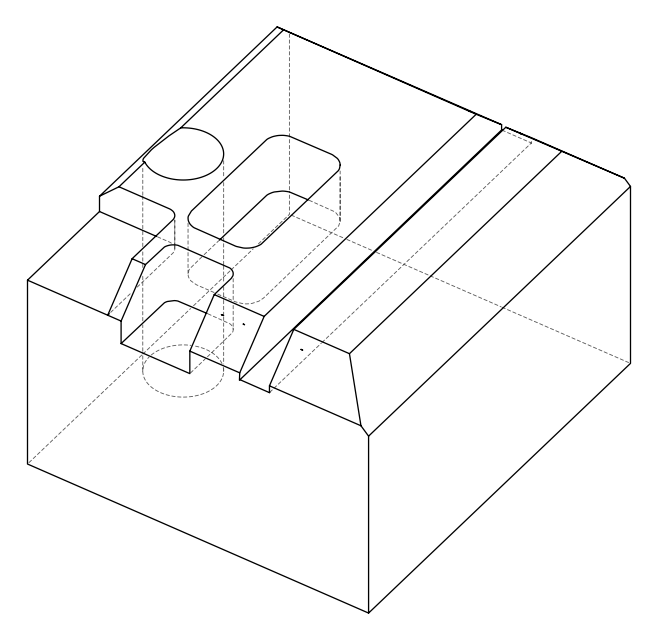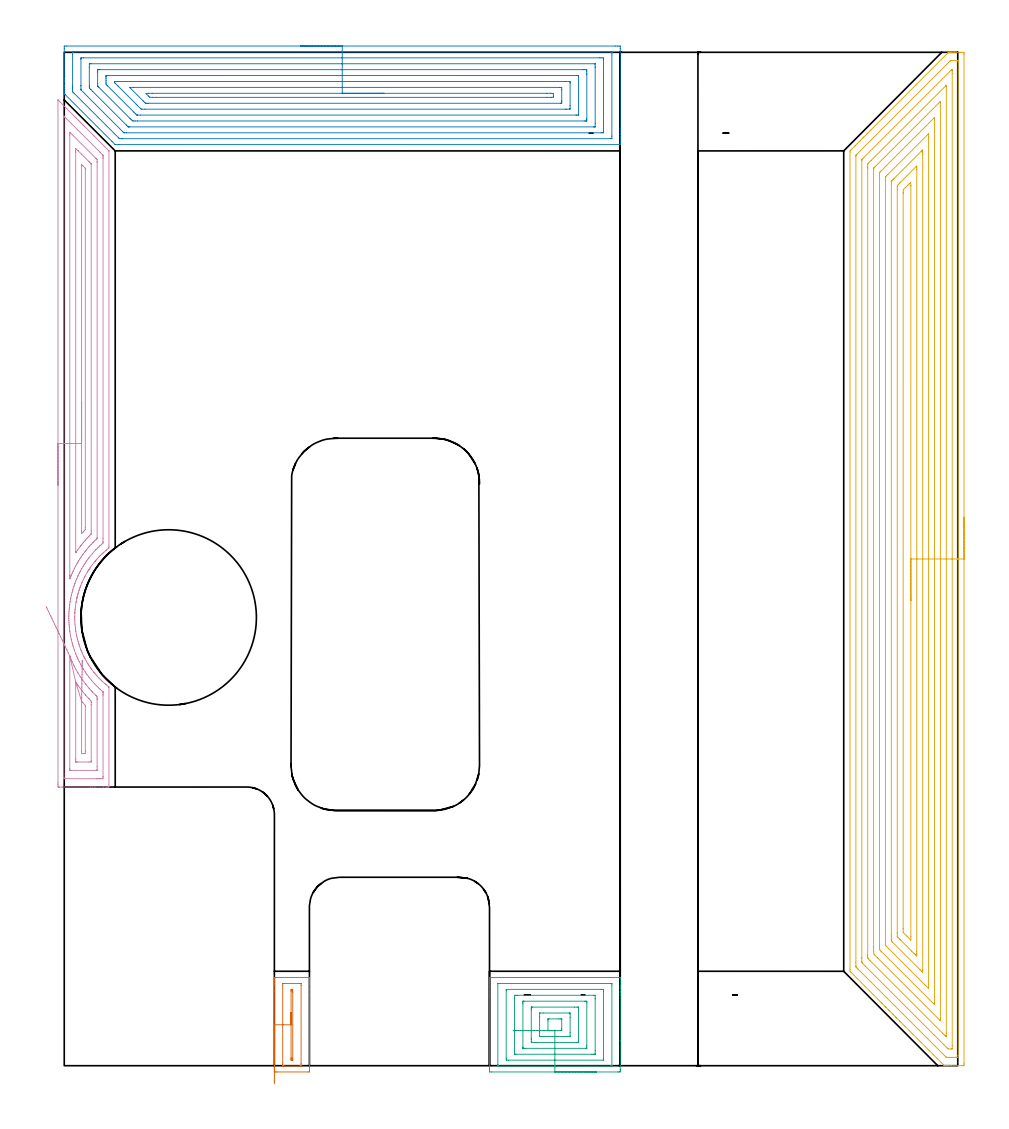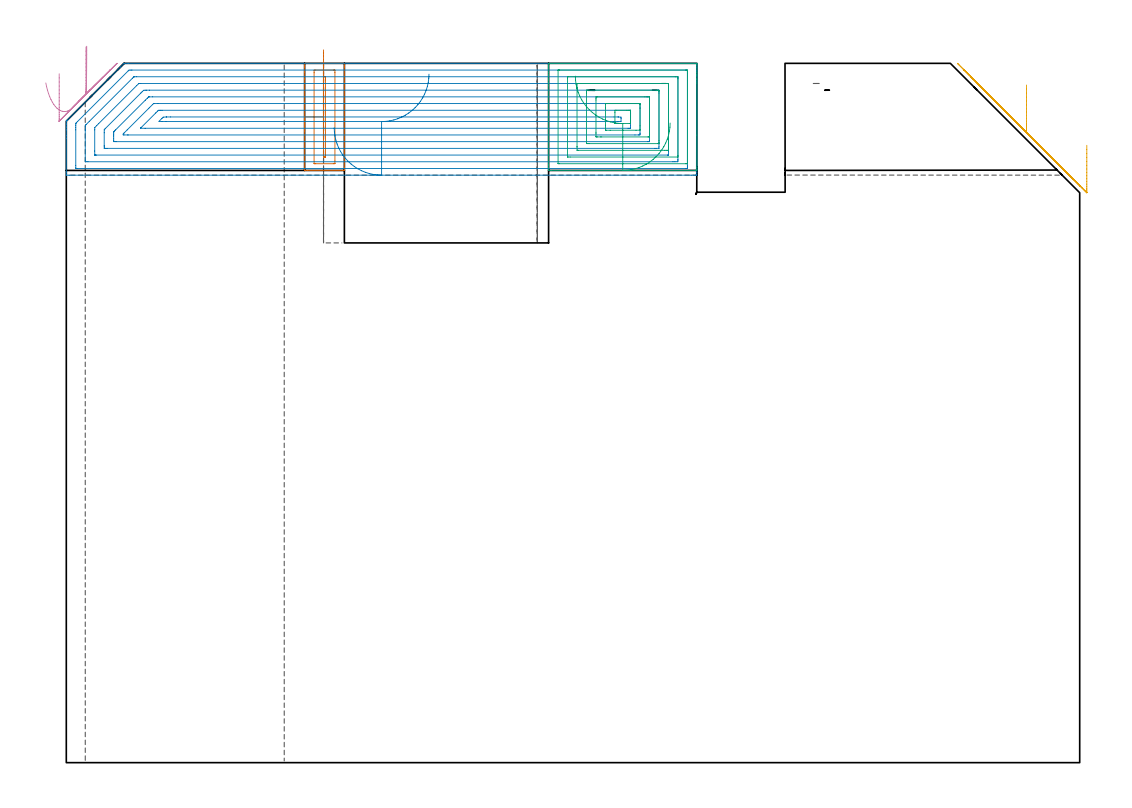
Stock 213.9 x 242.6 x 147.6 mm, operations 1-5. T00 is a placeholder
(PLAN: 12 operations, 5 tool changes, 77.5 min)
(1 AREA_MILL | FG_CHAMFER_SURFACE | UGT0205_001 | 0.92 min | 6298 mm3)
(2 AREA_MILL_1 | FG_CHAMFER_SURFACE_1 | UGT0205_001 | 9.64 min | 39352 mm3)
(3 AREA_MILL_2 | FG_CHAMFER_SURFACE_2 | UGT0205_001 | 2.44 min | 12144 mm3)
(4 AREA_MILL_3 | FG_CHAMFER_SURFACE_3 | UGT0205_001 | 6.14 min | 12131 mm3)
(5 AREA_MILL_4 | FG_CHAMFER_SURFACE_4 | UGT0205_001 | 18.27 min | 89980 mm3)
(6 AREA_MILL_5 | FG_CHAMFER_SURFACE_5 | UGT0205_001 | 3.66 min | 14258 mm3)
(7 AREA_MILL_6 | FG_CHAMFER_SURFACE_6 | UGT0205_001 | 3.42 min | 12943 mm3)
(8 MILL_CORNER_NOTCH_RECTANGULAR | CORNER_NOTCH_RECTANGULAR | NXT0201_011 | Follow Part, ap 3, ae 75% | 8.51 min | 73046 mm3)
(9 MILL_RECTANGULAR_POCKET | POCKET_RECTANGULAR_STRAIGHT | NXT0201_012 | Follow Part, ap 4, ae 75% | 7.51 min | 148583 mm3)
(10 MILL_SLOT | SLOT_PARTIAL_RECTANGULAR | NXT0201_011 | Follow Part, ap 3, ae 75% | 8.88 min | 68716 mm3)
(11 MILL_RECTANGULAR_SLOT | SLOT_RECTANGULAR | NXT0201_012 | Follow Part, ap 4, ae 75% | 7.45 min | 114361 mm3)
(12 INDEXABLE_INSERT_DRILL_THROUGH_HOLE_FROM_SOLID | STEP1HOLE | NXT0302_036 | 0.61 min | 203803 mm3)
(TOOL UGT0205_001 | Chamfer Mill 20 x 3 x 45 deg. | D20 FL50 Z2)
(TOOL NXT0201_011 | ENDMILL 12mm [2P460-1200-NA 1630] | D12 FL38 Z6)
(TOOL NXT0201_012 | ENDMILL 16mm [2P460-1600-NA 1630] | D16 FL38 Z6)
(TOOL NXT0302_036 | Index. Insert Drill 42mm [880-D4200L50-05] | D42 PA176 FL210 Z2)
(OP 1 AREA_MILL)
G17 G21 G94 G90
T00 M6
G54
G17 G0 G90 X50.3 Y-4.342 S1061 M3
G43 Z157.6 H0
Z136.297
G94 G1 Y-3.699 Z135.708 F250.
Y-3.007 Z135.177
Y-2.271 Z134.708
Y-1.497 Z134.305
Y-0.691 Z133.972
Y0.141 Z133.709
Y0.992 Z133.52
Y1.857 Z133.407
Y2.729 Z133.369
Y3.601 Z133.407
Y4.465 Z133.52
Y5.317 Z133.709
Y6.149 Z133.972
Y6.955 Z134.305
Y7.729 Z134.708
Y8.465 Z135.177
Y9.157 Z135.708
Y9.8 Z136.297
Y17.827 Z144.322
Y19.256 Z145.752
Y19.611 Z146.106
Y20.32 Z146.82
Y20.625 Z147.124
X50.307 Y21.042 Z147.534
X50.31 Y21.097 Z147.588
X50.478 Y21.1 Z147.6
X58.522
X58.69 Y21.097 Z147.588
X58.693 Y21.042 Z147.534
X58.7 Y20.625 Z147.124
Y20.32 Z146.82
Y19.611 Z146.106
Y18.364 Z144.861
Y16.935 Z143.431
Y-0.903 Z125.595
X58.698 Y-1.173 Z125.324
X58.69 Y-1.492 Z125.006
X58.371 Y-1.499 Z124.999
X50.925 Y-1.5 Z125.
X50.51 Y-1.496 Z125.004
X50.307 Y-1.493 Z125.007
X50.3 Y-1.32 Z125.18
X50.301 Y-1.317
X50.3 Y9.8 Z136.297
X52.3 Z136.3
X52.301 Y19.129 Z145.629
X52.308 Y19.611 Z146.111
X52.31 Y19.661 Z146.161
X52.319 Y19.679 Z146.179
X52.637 Y19.686 Z146.186
X56.363 Y19.685 Z146.185
X56.513 Y19.684 Z146.184
X56.613 Y19.682 Z146.182
X56.686 Y19.679 Z146.179
X56.69 Y19.668 Z146.168
X56.693 Y19.611 Z146.111
X56.699 Y19.2 Z145.7
Y0.471 Z126.971
X56.692 Y-0.011 Z126.489
X56.69 Y-0.061 Z126.439
X56.682 Y-0.079 Z126.421
X56.363 Y-0.086 Z126.414
X52.637
X52.487 Y-0.084 Z126.416
X52.387 Y-0.082 Z126.418
X52.314 Y-0.079 Z126.421
X52.31 Y-0.068 Z126.432
X52.307 Y-0.011 Z126.489
X52.301 Y0.4 Z126.9
X52.3 Y9.8 Z136.3
X54.3
Y17.827 Z144.327
X54.301 Y18.025 Z144.525
X54.31 Y18.225 Z144.725
X54.314 Y18.265 Z144.765
X54.334 Y18.267 Z144.767
X54.389 Y18.27 Z144.77
X54.5 Y18.269 Z144.769
X54.647 Y18.264 Z144.764
X54.69 Y18.26 Z144.76
X54.695 Y18.159 Z144.659
X54.698 Y18.026 Z144.526
X54.7 Y17.827 Z144.327
Y17.627 Z144.127
Y1.773 Z128.273
X54.698 Y1.575 Z128.075
X54.69 Y1.375 Z127.875
X54.686 Y1.334 Z127.834
X54.666 Y1.332 Z127.832
X54.611 Y1.33 Z127.83
X54.5 Y1.331 Z127.831
X54.353 Y1.335 Z127.835
X54.31 Y1.34 Z127.84
X54.305 Y1.441 Z127.941
X54.302 Y1.574 Z128.074
X54.3 Y1.773 Z128.273
Y1.973 Z128.473
Y9.8 Z136.3
Y10.389 Z136.943
Y10.92 Z137.635
Y11.389 Z138.371
Y11.792 Z139.145
Y12.126 Z139.951
Y12.388 Z140.783
Y12.577 Z141.635
Y12.691 Z142.5
Y12.729 Z143.371
Y12.691 Z144.243
Y12.577 Z145.108
Y12.388 Z145.959
Y12.126 Z146.791
Y11.792 Z147.597
Y11.389 Z148.371
Y10.92 Z149.107
Y10.389 Z149.799
Y9.8 Z150.442
G0 Z157.6
M5
M2
(OP 2 AREA_MILL_1)
G17 G21 G94 G90
T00 M6
G54
G17 G0 G90 X56.55 Y244.1 S1061 M3
G43 Z157.6 H0
Z134.
G94 G1 X56.588 Z133.128 F250.
X56.702 Z132.264
X56.891 Z131.412
X57.153 Z130.58
X57.487 Z129.774
X57.89 Z129.
X58.358 Z128.264
X58.89 Z127.572
X59.479 Z126.929
X60.122 Z126.34
X60.814 Z125.808
X61.55 Z125.34
X62.324 Z124.937
X63.13 Z124.603
X63.962 Z124.341
X64.814 Z124.152
X65.678 Z124.038
X66.55 Z124.
X131.886
X132.51 Y244.097 Z124.003
X133.093 Y244.091 Z124.006
X133.097 Y244.063 Z124.034
X133.099 Y243.474 Z124.623
X133.1 Y242.882 Z125.215
Y224.399 Z143.695
Y223.808 Z144.286
Y223.203 Z144.894
Y222.914 Z145.182
Y222.309 Z145.787
Y222.02 Z146.075
Y221.441 Z146.658
Y220.905 Z147.194
X133.093 Y220.555 Z147.536
X133.09 Y220.502 Z147.588
X132.956 Y220.5 Z147.6
X13.069
X12.245 Y220.505 Z147.594
X12.199 Y220.507 Z147.593
X12.178 Y220.525 Z147.575
X11.414 Y221.285 Z146.814
X0.208 Y232.491 Z135.608
X0.144 Y232.557 Z135.543
X0.009 Y232.702 Z135.396
X0.007 Y232.747 Z135.352
X0. Y233.326 Z134.773
Y233.956 Z134.144
Y234.535 Z133.561
Y235.718 Z132.379
Y236.323 Z131.772
X0.001 Y243.474 Z124.623
X0.003 Y244.063 Z124.034
X0.007 Y244.091 Z124.006
X0.59 Y244.1 Z124.
X66.55
Y242.686 Z125.414
X130.727
X130.833 Y242.685 Z125.415
X131.043 Y242.68 Z125.42
X131.091 Y242.678 Z125.422
X131.094 Y242.666 Z125.434
X131.098 Y242.633 Z125.467
X131.099 Y242.58 Z125.52
X131.1 Y242.206 Z125.894
X131.099 Y222.541 Z145.559
X131.093 Y222.02 Z146.08
X131.09 Y221.933 Z146.167
X130.937 Y221.921 Z146.179
X130.831 Y221.916 Z146.184
X130.727 Y221.915 Z146.185
X13.855
X13.644 Y221.917 Z146.183
X13.239 Y221.923 Z146.177
X13.133 Y222.02 Z146.08
X13.069 Y222.081 Z146.019
X2.373 Y232.777 Z135.323
X2.161 Y232.994 Z135.106
X2.058 Y233.104 Z134.996
X2.01 Y233.162 Z134.938
X2.007 Y233.267 Z134.833
X2.002 Y233.641 Z134.459
X2. Y234.015 Z134.085
Y234.535 Z133.565
X2.001 Y242.059 Z126.041
X2.007 Y242.58 Z125.52
X2.01 Y242.667 Z125.433
X2.163 Y242.679 Z125.421
X2.269 Y242.684 Z125.416
X2.373 Y242.685 Z125.415
X66.55 Y242.686 Z125.414
Y241.272 Z126.828
X128.053 Y241.271 Z126.829
X128.469 Y241.269 Z126.831
X128.945 Y241.265 Z126.836
X129.09 Y241.253 Z126.847
X129.097 Y240.948 Z127.152
X129.099 Y240.792 Z127.308
Y223.652 Z144.448
X129.096 Y223.496 Z144.604
X129.09 Y223.393 Z144.707
X129.084 Y223.335 Z144.765
X129.063 Y223.333 Z144.767
X128.945 Y223.331 Z144.769
X128.531 Y223.329 Z144.771
X14.852
X14.436 Y223.33 Z144.77
X14.32 Y223.333 Z144.767
X14.293 Y223.335 Z144.765
X14.247 Y223.364 Z144.736
X14.133 Y223.473 Z144.627
X13.96 Y223.64 Z144.46
X4.852 Y232.747 Z135.353
X4.155 Y233.445 Z134.655
X4.062 Y233.544 Z134.556
X4.017 Y233.594 Z134.506
X4.01 Y233.641 Z134.459
X4.003 Y233.793 Z134.307
X4. Y234.535 Z133.565
Y234.691 Z133.409
Y240.948 Z127.152
X4.004 Y241.104 Z126.996
X4.01 Y241.207 Z126.893
X4.015 Y241.265 Z126.835
X4.037 Y241.267 Z126.833
X4.155 Y241.269 Z126.831
X4.569 Y241.271 Z126.829
X66.55 Y241.272 Z126.828
Y239.857 Z128.243
X126.917
X127.018 Y239.855 Z128.245
X127.068 Y239.853 Z128.247
X127.086 Y239.851 Z128.249
X127.09 Y239.838 Z128.262
X127.1 Y239.067 Z129.033
Y239.004 Z129.096
Y225.596 Z142.504
X127.092 Y224.772 Z143.328
X127.086 Y224.749 Z143.351
X127.067 Y224.747 Z143.353
X127.015 Y224.745 Z143.355
X126.908 Y224.743 Z143.357
X126.696
X15.702
X15.49 Y224.744 Z143.356
X15.384 Y224.746 Z143.354
X15.332 Y224.75 Z143.35
X15.307 Y224.754 Z143.346
X15.254 Y224.804 Z143.296
X14.852 Y225.198 Z142.902
X6.829 Y233.22 Z134.88
X6.416 Y233.641 Z134.459
X6.01 Y234.059 Z134.041
X6.001 Y234.472 Z133.628
X6. Y234.535 Z133.565
Y239.004 Z129.096
X6.008 Y239.828 Z128.272
X6.014 Y239.851 Z128.249
X6.033 Y239.853 Z128.247
X6.085 Y239.855 Z128.245
X6.192 Y239.857 Z128.243
X6.404
X66.55
Y238.443 Z129.657
X124.156
X124.488 Y238.442 Z129.658
X125.052 Y238.438 Z129.662
X125.079 Y238.436 Z129.664
X125.091 Y238.399 Z129.701
X125.096 Y238.11 Z129.99
X125.1 Y237.497 Z130.603
Y237.217 Z130.883
Y226.77 Z141.33
X125.097 Y226.489 Z141.611
X125.092 Y226.183 Z141.917
X125.091 Y226.168 Z141.932
X125.075 Y226.164 Z141.936
X125.018 Y226.16 Z141.94
X124.93 Y226.158 Z141.942
X124.819 Y226.157 Z141.943
X124.488
X17.526 Y226.158 Z141.942
X16.963 Y226.16 Z141.94
X16.634 Y226.164 Z141.936
X16.327 Y226.183 Z141.917
X16.013 Y226.489 Z141.611
X15.743 Y226.756 Z141.344
X8.289 Y234.21 Z133.89
X8.128 Y234.373 Z133.727
X8.05 Y234.456 Z133.644
X8.014 Y234.496 Z133.604
X8.01 Y234.535 Z133.565
X8.001 Y235.147 Z132.953
X8. Y237.83 Z130.27
X8.002 Y238.11 Z129.99
X8.008 Y238.417 Z129.683
X8.009 Y238.432 Z129.668
X8.025 Y238.436 Z129.664
X8.082 Y238.44 Z129.66
X8.17 Y238.442 Z129.658
X8.281 Y238.443 Z129.657
X8.612
X66.55
Y237.029 Z131.071
X122.705 Y237.028 Z131.072
X122.894 Y237.027 Z131.073
X123.051 Y237.024 Z131.076
X123.083 Y237.022 Z131.078
X123.09 Y237.003 Z131.097
X123.094 Y236.975 Z131.125
X123.099 Y236.822 Z131.278
X123.1 Y227.882 Z140.218
X123.098 Y227.749 Z140.351
X123.094 Y227.644 Z140.456
X123.09 Y227.58 Z140.52
X123.056 Y227.578 Z140.522
X122.705 Y227.573 Z140.527
X122.517 Y227.572 Z140.528
X18.229
X17.526 Y227.576 Z140.524
X17.427 Y227.578 Z140.522
X17.372 Y227.588 Z140.512
X17.318 Y227.639 Z140.461
X17.101 Y227.85 Z140.25
X16.67 Y228.277 Z139.823
X10.395 Y234.553 Z133.547
X10.179 Y234.772 Z133.328
X10.072 Y234.883 Z133.217
X10.022 Y234.938 Z133.162
X10.01 Y235.033 Z133.067
X10.005 Y235.429 Z132.671
X10.001 Y235.824 Z132.276
X10. Y236.323 Z131.777
Y236.718 Z131.382
X10.002 Y236.851 Z131.249
X10.006 Y236.956 Z131.144
X10.01 Y237.02 Z131.08
X10.044 Y237.022 Z131.078
X10.395 Y237.027 Z131.073
X10.583 Y237.028 Z131.072
X66.55 Y237.029 Z131.071
Y235.615 Z132.485
X120.031 Y235.614 Z132.486
X120.74 Y235.611 Z132.489
X120.922 Y235.608 Z132.492
X121.09 Y235.6 Z132.5
X121.095 Y235.429 Z132.671
X121.099 Y235.252 Z132.848
X121.1 Y229.887 Z138.213
X121.095 Y229.171 Z138.929
X121.093 Y229. Z139.1
X120.922 Y228.992 Z139.108
X120.215 Y228.986 Z139.114
X120.031
X19.308
X18.598 Y228.99 Z139.11
X18.417 Y228.992 Z139.108
X18.234 Y229.171 Z138.929
X17.526 Y229.872 Z138.228
X17.332 Y230.065 Z138.035
X12.862 Y234.535 Z133.565
X12.178 Y235.221 Z132.879
X12.078 Y235.326 Z132.774
X12.03 Y235.379 Z132.721
X12.01 Y235.429 Z132.671
X12.007 Y235.6 Z132.5
X12.178 Y235.608 Z132.492
X12.885 Y235.614 Z132.486
X13.069
X66.55 Y235.615 Z132.485
Y234.2 Z133.9
X118.582
X118.971 Y234.198 Z133.902
X119.05 Y234.196 Z133.904
X119.08 Y234.194 Z133.906
X119.09 Y234.164 Z133.936
X119.1 Y233.641 Z134.459
Y230.999 Z137.101
Y230.959 Z137.141
X119.095 Y230.532 Z137.568
X119.091 Y230.426 Z137.674
X119.089 Y230.406 Z137.694
X119.059 Y230.404 Z137.696
X118.992 Y230.402 Z137.698
X118.806 Y230.4 Z137.7
X20.2
X19.865 Y230.401 Z137.699
X19.588 Y230.404 Z137.696
X19.453 Y230.407 Z137.693
X19.308 Y230.543 Z137.557
X18.889 Y230.959 Z137.141
X15.743 Y234.105 Z133.995
X15.662 Y234.19 Z133.91
X15.659 Y234.196 Z133.904
X15.66 Y234.197 Z133.903
X15.687 Y234.199 Z133.901
X16.634 Y234.2 Z133.9
X66.55
Y232.786 Z135.314
X115.535
X116.428 Y232.785 Z135.315
X116.466 Y232.783 Z135.317
X117.09 Y232.747 Z135.353
X117.095 Y232.116 Z135.984
X117.09 Y231.853 Z136.247
X116.502 Y231.816 Z136.284
X116.466 Y231.815 Z136.285
X115.613 Y231.814 Z136.286
X22.022
X21.129 Y231.815 Z136.285
X21.091 Y231.817 Z136.283
X20.455 Y231.853 Z136.247
X20.2 Y232.102 Z135.998
X19.561 Y232.747 Z135.353
X20.163 Y232.784 Z135.316
X20.2 Y232.785 Z135.315
X21.052 Y232.786 Z135.314
X66.55
X67.422 Z135.352
X68.286 Z135.466
X69.138 Z135.654
X69.97 Z135.917
X70.776 Z136.251
X71.55 Z136.653
X72.286 Z137.122
X72.978 Z137.653
X73.621 Z138.243
X74.21 Z138.886
X74.742 Z139.578
X75.21 Z140.314
X75.613 Z141.088
X75.947 Z141.894
X76.209 Z142.726
X76.398 Z143.577
X76.512 Z144.442
X76.55 Z145.314
G0 Z157.6
M5
M2
(OP 3 AREA_MILL_2)
G17 G21 G94 G90
T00 M6
G54
G17 G0 G90 X127.45 Y-1.5 S1061 M3
G43 Z157.6 H0
Z135.
G94 G1 X127.412 Z134.128 F250.
X127.298 Z133.263
X127.109 Z132.412
X126.847 Z131.58
X126.513 Z130.774
X126.11 Z130.
X125.642 Z129.264
X125.11 Z128.572
X124.521 Z127.929
X123.878 Z127.339
X123.186 Z126.808
X122.45 Z126.34
X121.676 Z125.937
X120.87 Z125.603
X120.038 Z125.341
X119.186 Z125.152
X118.322 Z125.038
X117.45 Z125.
X102.348 Y-1.499 Z125.001
X101.806 Y-1.491 Z125.005
X101.803 Y-1.45 Z125.046
X101.801 Y-0.903 Z125.594
X101.8 Y-0.352 Z126.144
Y16.385 Z142.879
Y16.935 Z143.429
Y17.618 Z144.116
Y17.827 Z144.324
Y18.51 Z145.008
Y18.719 Z145.215
Y19.136 Z145.635
Y20.086 Z146.585
Y20.503 Z147.001
Y20.821 Z147.319
X101.801 Y21.065 Z147.557
X101.802 Y21.073 Z147.565
X101.809 Y21.097 Z147.589
X101.904 Y21.1 Z147.6
X132.996
X133.09 Y21.097 Z147.589
X133.093 Y21.067 Z147.559
X133.1 Y20.821 Z147.319
Y19.136 Z145.635
Y18.719 Z145.215
Y18.51 Z145.007
Y17.827 Z144.324
Y17.618 Z144.116
Y16.935 Z143.429
Y5.957 Z132.454
Y-0.903 Z125.594
X133.097 Y-1.247 Z125.25
X133.09 Y-1.491 Z125.005
X132.846 Y-1.499 Z124.999
X132.552 Y-1.5 Z125.
X117.45
Y-0.086 Z126.414
X104.05 Y-0.085 Z126.415
X103.901 Y-0.082 Z126.418
X103.81 Y-0.079 Z126.421
X103.806 Y-0.057 Z126.443
X103.803 Y-0.011 Z126.489
X103.8 Y0.315 Z126.815
Y19.611 Z146.111
X103.802 Y19.651 Z146.151
X103.805 Y19.671 Z146.171
X103.808 Y19.676 Z146.176
X103.827 Y19.679 Z146.179
X103.975 Y19.684 Z146.184
X104.05 Y19.686 Z146.186
X104.125
X130.85 Y19.685 Z146.185
X130.999 Y19.682 Z146.182
X131.09 Y19.679 Z146.179
X131.094 Y19.657 Z146.157
X131.097 Y19.611 Z146.111
X131.1 Y19.285 Z145.785
Y-0.011 Z126.489
X131.099 Y-0.051 Z126.449
X131.095 Y-0.071 Z126.429
X131.092 Y-0.076 Z126.424
X131.073 Y-0.079 Z126.421
X130.925 Y-0.085 Z126.415
X130.85 Y-0.086 Z126.414
X130.775
X117.45
Y1.328 Z127.828
X106.344 Y1.329 Z127.829
X105.901 Y1.332 Z127.832
X105.84 Y1.335 Z127.835
X105.81 Y1.338 Z127.838
X105.8 Y1.773 Z128.273
Y17.928 Z144.428
X105.803 Y18.03 Z144.53
X105.81 Y18.233 Z144.733
X105.814 Y18.266 Z144.766
X105.82 Y18.268 Z144.768
X105.846 Y18.27 Z144.77
X105.901 Y18.271 Z144.771
X128.556
X128.999 Y18.268 Z144.768
X129.06 Y18.265 Z144.765
X129.09 Y18.262 Z144.762
X129.1 Y17.827 Z144.327
Y1.671 Z128.171
X129.097 Y1.569 Z128.069
X129.09 Y1.366 Z127.866
X129.086 Y1.334 Z127.834
X129.08 Y1.332 Z127.832
X129.054 Y1.33 Z127.83
X128.999 Y1.329 Z127.829
X117.45 Y1.328 Z127.828
Y2.743 Z129.243
X108.126
X107.945 Y2.745 Z129.245
X107.855 Y2.747 Z129.247
X107.817 Y2.749 Z129.249
X107.81 Y2.776 Z129.276
X107.801 Y3.434 Z129.934
X107.8 Y3.557 Z130.057
X107.801 Y16.043 Z142.543
X107.809 Y16.804 Z143.304
X107.815 Y16.851 Z143.351
X107.858 Y16.853 Z143.353
X107.958 Y16.855 Z143.355
X108.161 Y16.857 Z143.357
X108.566
X126.774
X126.955 Y16.855 Z143.355
X127.045 Y16.853 Z143.353
X127.083 Y16.851 Z143.351
X127.09 Y16.823 Z143.323
X127.099 Y16.166 Z142.666
X127.1 Y16.043 Z142.543
X127.099 Y3.557 Z130.057
X127.092 Y2.796 Z129.296
X127.085 Y2.749 Z129.249
X127.042 Y2.747 Z129.247
X126.942 Y2.745 Z129.245
X126.739 Y2.743 Z129.243
X126.333
X117.45
Y4.157 Z130.657
X110.343 Y4.158 Z130.658
X110.053 Y4.16 Z130.66
X109.86 Y4.164 Z130.664
X109.809 Y4.169 Z130.669
X109.806 Y4.201 Z130.701
X109.803 Y4.267 Z130.767
X109.801 Y4.449 Z130.949
X109.8 Y14.805 Z141.305
X109.802 Y15.151 Z141.651
X109.808 Y15.423 Z141.923
X109.81 Y15.435 Z141.935
X109.828 Y15.438 Z141.938
X109.878 Y15.441 Z141.941
X109.956 Y15.443 Z141.943
X110.053
X124.557 Y15.442 Z141.942
X124.847 Y15.44 Z141.94
X125.04 Y15.436 Z141.936
X125.091 Y15.431 Z141.931
X125.094 Y15.399 Z141.899
X125.097 Y15.333 Z141.833
X125.099 Y15.151 Z141.651
X125.1 Y4.795 Z131.295
X125.098 Y4.449 Z130.949
X125.092 Y4.177 Z130.677
X125.09 Y4.165 Z130.665
X125.072 Y4.162 Z130.662
X125.022 Y4.159 Z130.659
X124.944 Y4.157 Z130.657
X124.848
X117.45
Y5.571 Z132.071
X113.008
X112.779
X112.12 Y5.573 Z132.073
X111.886 Y5.575 Z132.075
X111.824 Y5.578 Z132.078
X111.81 Y5.598 Z132.098
X111.804 Y5.658 Z132.158
X111.801 Y6.232 Z132.732
X111.8 Y6.553 Z133.053
X111.801 Y13.367 Z139.867
X111.802 Y13.686 Z140.186
X111.81 Y14.008 Z140.508
X111.818 Y14.023 Z140.523
X111.833 Y14.025 Z140.525
X111.873 Y14.027 Z140.527
X111.955 Y14.028 Z140.528
X112.12 Y14.029 Z140.529
X122.122
X122.78 Y14.027 Z140.527
X123.014 Y14.025 Z140.525
X123.076 Y14.022 Z140.522
X123.09 Y14.002 Z140.502
X123.096 Y13.942 Z140.442
X123.099 Y13.367 Z139.867
X123.1 Y13.046 Z139.546
X123.099 Y6.232 Z132.732
X123.098 Y5.914 Z132.414
X123.09 Y5.592 Z132.092
X123.082 Y5.577 Z132.077
X123.067 Y5.575 Z132.075
X123.027 Y5.573 Z132.073
X122.945 Y5.571 Z132.071
X122.78
X117.45
Y6.985 Z133.485
X114.785
X114.035 Y6.986 Z133.486
X113.897 Y6.987 Z133.487
X113.851 Y6.989 Z133.489
X113.822 Y6.992 Z133.492
X113.81 Y7.028 Z133.528
X113.805 Y7.124 Z133.624
X113.801 Y7.22 Z133.72
X113.8 Y8.016 Z134.516
Y11.681 Z138.181
X113.802 Y12.476 Z138.976
X113.804 Y12.569 Z139.069
X113.809 Y12.6 Z139.1
X113.83 Y12.608 Z139.108
X113.897 Y12.609 Z139.109
X114.647 Y12.614 Z139.114
X120.866
X121.003 Y12.613 Z139.113
X121.049 Y12.611 Z139.111
X121.078 Y12.608 Z139.108
X121.09 Y12.572 Z139.072
X121.095 Y12.476 Z138.976
X121.099 Y12.38 Z138.88
X121.1 Y11.584 Z138.084
Y7.919 Z134.419
X121.098 Y7.124 Z133.624
X121.096 Y7.031 Z133.531
X121.091 Y7. Z133.5
X121.07 Y6.992 Z133.492
X121.003 Y6.991 Z133.491
X120.253 Y6.986 Z133.486
X117.45 Y6.985 Z133.485
Y8.399 Z134.899
X116.562
X116.18 Y8.4 Z134.9
X115.885 Y8.401 Z134.901
X115.819 Y8.404 Z134.904
X115.812 Y8.406 Z134.906
X115.808 Y8.414 Z134.914
X115.803 Y8.447 Z134.947
X115.801 Y8.513 Z135.013
X115.8 Y10.692 Z137.192
X115.804 Y11.074 Z137.574
X115.807 Y11.169 Z137.669
X115.809 Y11.189 Z137.689
X115.827 Y11.194 Z137.694
X115.887 Y11.196 Z137.696
X116.056 Y11.199 Z137.699
X118.338 Y11.2 Z137.7
X118.72
X119.015 Y11.198 Z137.698
X119.081 Y11.196 Z137.696
X119.088 Y11.194 Z137.694
X119.092 Y11.186 Z137.686
X119.097 Y11.153 Z137.653
X119.099 Y11.087 Z137.587
X119.1 Y8.908 Z135.408
X119.096 Y8.526 Z135.026
X119.093 Y8.431 Z134.931
X119.091 Y8.411 Z134.911
X119.073 Y8.406 Z134.906
X119.014 Y8.404 Z134.904
X118.844 Y8.401 Z134.901
X117.45 Y8.399 Z134.899
X116.578 Z134.938
X115.714 Z135.051
X114.862 Z135.24
X114.03 Z135.503
X113.224 Y8.4 Z135.836
X112.45 Z136.239
X111.714 Z136.708
X111.022 Z137.239
X110.379 Z137.828
X109.79 Z138.472
X109.259 Z139.164
X108.79 Z139.9
X108.387 Z140.673
X108.053 Z141.479
X107.791 Z142.311
X107.602 Z143.163
X107.488 Z144.028
X107.45 Z144.9
G0 Z157.6
M5
M2
(OP 4 AREA_MILL_3)
G17 G21 G94 G90
T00 M6
G54
G17 G0 G90 X-1.5 Y138.95 S1061 M3
G43 Z157.6 H0
Z145.4
G94 G1 Y138.988 Z144.528 F250.
Y139.102 Z143.664
Y139.291 Z142.812
Y139.553 Z141.98
Y139.887 Z141.174
Y140.29 Z140.4
Y140.758 Z139.664
Y141.289 Z138.972
Y141.879 Z138.329
Y142.522 Z137.74
Y143.214 Z137.208
Y143.95 Z136.74
Y144.724 Z136.337
Y145.53 Z136.003
Y146.362 Z135.741
Y147.213 Z135.552
Y148.078 Z135.438
Y148.95 Z135.4
X-1.499 Y231.191 Z135.399
X-1.497 Y231.192 Z135.401
X-1.492 Y231.191 Z135.406
X2.493 Y227.207 Z139.392
X2.845 Y226.857 Z139.741
X3.329 Y226.371 Z140.229
X3.566 Y226.135 Z140.464
X3.722 Y225.98 Z140.618
X3.874 Y225.828 Z140.771
X4.012 Y225.689 Z140.91
X4.161 Y225.541 Z141.057
X4.305 Y225.396 Z141.203
X4.459 Y225.243 Z141.356
X4.6 Y225.102 Z141.496
X4.737 Y224.964 Z141.634
X4.905 Y224.796 Z141.802
X7.136 Y222.566 Z144.033
X10.697 Y219.002 Z147.597
X10.699 Y218.999 Z147.599
X10.7 Y218.996 Z147.6
Y124.411
X10.693 Y123.947 Z147.592
X10.629 Y123.893 Z147.528
X10.165 Y123.519 Z147.062
X10.028 Y123.403 Z146.926
X9.484 Y122.924 Z146.382
X9.426 Y122.873 Z146.323
X9.32 Y122.78 Z146.219
X9.178 Y122.655 Z146.077
X9.149 Y122.627 Z146.049
X8.988 Y122.468 Z145.884
X8.715 Y122.204 Z145.614
X8.562 Y122.05 Z145.462
X8.282 Y121.767 Z145.182
X7.876 Y121.321 Z144.772
X7.601 Y121.012 Z144.501
X7.478 Y120.872 Z144.377
X7.41 Y120.789 Z144.308
X7.379 Y120.75 Z144.276
X6.765 Y119.981 Z143.664
X6.742 Y119.95 Z143.641
X6.538 Y119.673 Z143.435
X6.209 Y119.202 Z143.106
X6.131 Y119.089 Z143.026
X6.11 Y119.058 Z143.005
X6.008 Y118.905 Z142.906
X5.916 Y118.764 Z142.814
X5.817 Y118.611 Z142.713
X5.665 Y118.381 Z142.562
X5.554 Y118.198 Z142.451
X5.044 Y117.307 Z141.943
X4.97 Y117.169 Z141.87
X4.793 Y116.832 Z141.689
X4.588 Y116.415 Z141.487
X4.252 Y115.674 Z141.152
X4.185 Y115.524 Z141.084
X3.919 Y114.885 Z140.818
X3.816 Y114.596 Z140.711
X3.758 Y114.427 Z140.654
X3.665 Y114.15 Z140.558
X3.597 Y113.959 Z140.496
X3.576 Y113.897 Z140.475
X3.523 Y113.741 Z140.422
X3.36 Y113.19 Z140.256
X3.284 Y112.935 Z140.181
X3.259 Y112.85 Z140.154
X3.1 Y112.252 Z139.999
X3.047 Y112.046 Z139.945
X3.028 Y111.958 Z139.925
X3.02 Y111.919 Z139.917
X2.991 Y111.776 Z139.889
X2.851 Y111.067 Z139.75
X2.819 Y110.868 Z139.718
X2.709 Y110.176 Z139.608
X2.605 Y109.284 Z139.498
X2.603 Y109.242 Z139.495
X2.568 Y108.771 Z139.461
X2.542 Y108.393 Z139.431
X2.541 Y108.35 Z139.428
X2.516 Y107.592 Z139.407
X2.513 Y107.502 Z139.404
X2.517 Y107.186 Z139.405
X2.522 Y106.61 Z139.416
X2.571 Y105.719 Z139.468
X2.659 Y104.827 Z139.551
X2.666 Y104.781 Z139.557
X2.692 Y104.579 Z139.589
X2.699 Y104.528 Z139.596
X2.712 Y104.433 Z139.61
X2.784 Y103.936 Z139.679
X2.942 Y103.045 Z139.838
X2.99 Y102.799 Z139.89
X3.147 Y102.153 Z140.044
X3.29 Y101.645 Z140.189
X3.399 Y101.262 Z140.296
X3.503 Y100.936 Z140.401
X3.559 Y100.765 Z140.454
X3.66 Y100.446 Z140.559
X3.684 Y100.371 Z140.583
X3.918 Y99.715 Z140.818
X4.039 Y99.427 Z140.935
X4.081 Y99.326 Z140.98
X4.161 Y99.14 Z141.06
X4.232 Y98.981 Z141.127
X4.361 Y98.676 Z141.26
X4.399 Y98.588 Z141.297
X4.591 Y98.176 Z141.489
X4.635 Y98.088 Z141.532
X4.733 Y97.885 Z141.633
X4.791 Y97.767 Z141.691
X4.828 Y97.697 Z141.727
X4.858 Y97.642 Z141.757
X4.943 Y97.487 Z141.842
X5.104 Y97.196 Z142.001
X5.307 Y96.825 Z142.205
X5.317 Y96.805 Z142.216
X5.664 Y96.219 Z142.563
X5.859 Y95.914 Z142.758
X6.158 Y95.466 Z143.058
X6.422 Y95.085 Z143.322
X6.466 Y95.022 Z143.366
X6.501 Y94.975 Z143.401
X6.537 Y94.926 Z143.436
X7.086 Y94.21 Z143.985
X7.146 Y94.131 Z144.045
X7.41 Y93.812 Z144.308
X7.671 Y93.512 Z144.568
X7.907 Y93.24 Z144.806
X7.961 Y93.181 Z144.861
X8.282 Y92.836 Z145.181
X8.619 Y92.491 Z145.518
X8.758 Y92.348 Z145.657
X8.988 Y92.128 Z145.882
X9.135 Y91.988 Z146.032
X9.155 Y91.969 Z146.053
X9.72 Y91.457 Z146.619
X9.873 Y91.325 Z146.771
X10.027 Y91.195 Z146.926
X10.611 Y90.72 Z147.508
X10.697 Y90.644 Z147.589
X10.7 Y90.504 Z147.6
Y66.857
X10.698 Y66.71 Z147.588
X10.563 Y66.703 Z147.455
X10.421 Y66.7 Z147.32
X10.045 Z146.944
X9.426 Z146.321
X7.362 Z144.259
X6.794 Z143.689
X6.2 Z143.096
X-0.51 Z136.387
X-1.104 Y66.702 Z135.793
X-1.314 Y66.705 Z135.583
X-1.492 Y66.71 Z135.405
X-1.496 Y66.905 Z135.402
X-1.499 Y67.303 Z135.401
X-1.5 Y67.706 Z135.4
Y148.95
X-0.086 Z136.814
Y227.027
X-0.084 Y227.261 Z136.816
X-0.082 Y227.318 Z136.818
X-0.081 Y227.32 Z136.819
X-0.076 Y227.319 Z136.824
X-0.054 Y227.301 Z136.846
X-0.008 Y227.257 Z136.892
X0.223 Y227.027 Z137.123
X8.549 Y218.702 Z145.449
X9.144 Y218.104 Z146.044
X9.231 Y218.012 Z146.131
X9.279 Y217.958 Z146.179
X9.28 Y217.916 Z146.18
X9.283 Y217.729 Z146.183
X9.285 Y217.355 Z146.185
X9.286 Y217.212 Z146.186
Y126.196
X9.284 Y125.448 Z146.184
X9.283 Y125.304 Z146.183
X9.279 Y125.122 Z146.179
X9.154 Y125.002 Z146.054
X8.992 Y124.853 Z145.892
X8.525 Y124.436 Z145.425
X8.498 Y124.411 Z145.398
X8.075 Y124.001 Z144.975
X7.671 Y123.607 Z144.571
X7.628 Y123.563 Z144.528
X7.585 Y123.519 Z144.485
X6.779 Y122.642 Z143.679
X6.032 Y121.734 Z142.932
X5.98 Y121.669 Z142.88
X5.916 Y121.586 Z142.816
X5.602 Y121.162 Z142.502
X5.369 Y120.842 Z142.269
X5.232 Y120.646 Z142.132
X5.039 Y120.364 Z141.939
X4.875 Y120.116 Z141.775
X4.768 Y119.95 Z141.668
X4.532 Y119.572 Z141.432
X4.228 Y119.058 Z141.128
X4.161 Y118.942 Z141.061
X3.887 Y118.444 Z140.787
X3.738 Y118.165 Z140.638
X3.583 Y117.861 Z140.483
X3.295 Y117.267 Z140.195
X3.284 Y117.243 Z140.184
X3.021 Y116.648 Z139.921
X2.906 Y116.381 Z139.806
X2.759 Y116.022 Z139.659
X2.551 Y115.488 Z139.451
X2.528 Y115.427 Z139.428
X2.512 Y115.381 Z139.412
X2.406 Y115.073 Z139.306
X2.287 Y114.717 Z139.187
X2.249 Y114.596 Z139.149
X2.08 Y114.036 Z138.98
X1.983 Y113.704 Z138.883
X1.883 Y113.344 Z138.783
X1.74 Y112.811 Z138.64
X1.716 Y112.716 Z138.616
X1.699 Y112.639 Z138.599
X1.55 Y111.919 Z138.45
X1.547 Y111.901 Z138.447
X1.529 Y111.81 Z138.429
X1.415 Y111.142 Z138.315
X1.397 Y111.027 Z138.297
X1.303 Y110.364 Z138.203
X1.274 Y110.134 Z138.174
X1.209 Y109.567 Z138.109
X1.183 Y109.242 Z138.083
X1.147 Y108.738 Z138.047
X1.126 Y108.35 Z138.026
X1.111 Y107.882 Z138.011
X1.102 Y107.457 Z138.002
X1.105 Y106.996 Z138.005
X1.112 Y106.565 Z138.012
X1.136 Y106.072 Z138.036
X1.161 Y105.673 Z138.061
X1.207 Y105.108 Z138.107
X1.239 Y104.781 Z138.139
X1.321 Y104.1 Z138.221
X1.351 Y103.888 Z138.251
X1.482 Y103.043 Z138.382
X1.491 Y102.996 Z138.391
X1.529 Y102.782 Z138.429
X1.667 Y102.104 Z138.567
X1.684 Y102.025 Z138.584
X1.709 Y101.92 Z138.609
X1.896 Y101.211 Z138.796
X2.04 Y100.692 Z138.94
X2.154 Y100.319 Z139.054
X2.406 Y99.516 Z139.306
X2.454 Y99.378 Z139.354
X2.775 Y98.534 Z139.675
X3.047 Y97.883 Z139.947
X3.153 Y97.642 Z140.053
X3.284 Y97.355 Z140.184
X3.577 Y96.75 Z140.477
X3.905 Y96.118 Z140.805
X4.048 Y95.857 Z140.948
X4.161 Y95.658 Z141.061
X4.571 Y94.965 Z141.471
X5.039 Y94.236 Z141.939
X5.147 Y94.073 Z142.047
X5.397 Y93.708 Z142.297
X5.792 Y93.181 Z142.692
X5.916 Y93.021 Z142.816
X6.504 Y92.288 Z143.404
X6.794 Y91.954 Z143.694
X7.296 Y91.396 Z144.196
X7.671 Y91.004 Z144.571
X8.166 Y90.504 Z145.066
X8.364 Y90.316 Z145.264
X8.549 Y90.147 Z145.449
X9.144 Y89.611 Z146.044
X9.246 Y89.517 Z146.146
X9.275 Y89.488 Z146.175
X9.279 Y89.469 Z146.179
X9.282 Y89.424 Z146.182
X9.284 Y89.237 Z146.184
X9.286 Y88.862 Z146.186
Y88.719
X9.285 Y69.232 Z146.185
X9.284 Y69.088 Z146.184
X9.279 Y68.723 Z146.179
X8.923 Y68.707 Z145.823
X8.549 Y68.703 Z145.449
X8.053 Y68.7 Z144.953
X7.671 Z144.571
X0.155 Z137.055
X-0.016 Y68.703 Z136.884
X-0.044 Y68.705 Z136.856
X-0.07 Y68.709 Z136.83
X-0.079 Y68.741 Z136.821
X-0.083 Y68.943 Z136.817
X-0.085 Y69.088 Z136.815
X-0.086 Y69.838 Z136.814
Y148.95
X1.328 Z138.228
X1.329 Y222.769 Z138.229
X1.331 Y223.458 Z138.231
X1.339 Z138.239
X1.529 Y223.271 Z138.429
X7.589 Y217.212 Z144.489
X7.671 Y217.127 Z144.571
X7.864 Y216.925 Z144.764
X7.869 Y216.523 Z144.769
X7.871 Y216.319 Z144.771
Y126.368
X7.87 Y126.282 Z144.77
X7.867 Y126.24 Z144.767
X7.865 Y126.223 Z144.765
X7.843 Y126.196 Z144.743
X7.754 Y126.112 Z144.654
X7.671 Y126.033 Z144.571
X7.303 Y125.678 Z144.203
X6.919 Y125.304 Z143.819
X6.856 Y125.241 Z143.756
X6.794 Y125.176 Z143.694
X6.427 Y124.784 Z143.327
X6.082 Y124.411 Z142.982
X6.003 Y124.323 Z142.903
X5.916 Y124.224 Z142.816
X5.597 Y123.844 Z142.497
X5.326 Y123.519 Z142.226
X5.197 Y123.358 Z142.097
X5.039 Y123.158 Z141.939
X4.81 Y122.86 Z141.71
X4.635 Y122.627 Z141.535
X4.435 Y122.348 Z141.335
X4.161 Y121.96 Z141.061
X4.07 Y121.827 Z140.97
X4.008 Y121.734 Z140.908
X3.721 Y121.29 Z140.621
X3.435 Y120.842 Z140.335
X3.377 Y120.747 Z140.277
X3.284 Y120.587 Z140.184
X3.054 Y120.183 Z139.954
X2.923 Y119.95 Z139.823
X2.739 Y119.611 Z139.639
X2.442 Y119.058 Z139.342
X2.43 Y119.033 Z139.33
X2.406 Y118.985 Z139.306
X2.147 Y118.429 Z139.047
X2.025 Y118.165 Z138.925
X1.871 Y117.818 Z138.771
X1.632 Y117.273 Z138.532
X1.601 Y117.2 Z138.501
X1.529 Y117.026 Z138.429
X1.344 Y116.568 Z138.244
X1.334 Y116.578 Z138.234
X1.332 Y116.581 Z138.232
X1.329 Y117.273 Z138.229
X1.328 Y117.477 Z138.228
Y148.95
X2.743 Z139.643
X2.744 Y218.653 Z139.644
X2.745 Y218.996 Z139.645
X2.75 Y219.539 Z139.65
X3.284 Y219.061 Z140.184
X3.353 Y218.996 Z140.253
X4.161 Y218.19 Z141.061
X5.916 Y216.435 Z142.816
X6.032 Y216.319 Z142.932
X6.151 Y216.198 Z143.051
X6.4 Y215.939 Z143.3
X6.451 Y215.884 Z143.351
X6.453 Y215.871 Z143.353
X6.456 Y215.838 Z143.356
X6.457 Y215.77 Z143.357
Y127.981
X6.455 Y127.432 Z143.355
X6.453 Y127.345 Z143.353
X6.45 Y127.306 Z143.35
X6.432 Y127.277 Z143.332
X6.252 Y127.088 Z143.152
X6.085 Y126.917 Z142.985
X5.916 Y126.743 Z142.816
X5.652 Y126.464 Z142.552
X5.404 Y126.196 Z142.304
X5.039 Y125.787 Z141.939
X4.816 Y125.53 Z141.716
X4.624 Y125.304 Z141.524
X4.414 Y125.046 Z141.314
X4.161 Y124.732 Z141.061
X4.021 Y124.554 Z140.921
X3.912 Y124.411 Z140.812
X3.642 Y124.047 Z140.542
X3.261 Y123.519 Z140.161
X2.911 Y123.006 Z139.811
X2.833 Y122.893 Z139.733
X2.762 Y122.795 Z139.662
X2.749 Y122.781 Z139.649
X2.747 Y122.825 Z139.647
X2.744 Y122.897 Z139.644
X2.743 Y122.999 Z139.643
Y123.177
Y148.95
X4.157 Z141.057
Y215.427
X4.161 Y215.729 Z141.061
X4.469 Y215.427 Z141.369
X5.039 Y214.851 Z141.939
X5.043 Y214.53 Z141.943
Y128.873
X5.039 Y128.331 Z141.939
X4.874 Y128.148 Z141.774
X4.721 Y127.981 Z141.621
X4.449 Y127.688 Z141.349
X4.161 Y127.378 Z141.061
X4.157 Y127.981 Z141.057
Y148.95
Y149.821 Z141.095
Y150.686 Z141.209
Y151.538 Z141.398
Y152.37 Z141.66
Y153.176 Z141.994
Y153.95 Z142.397
Y154.686 Z142.865
Y155.378 Z143.396
Y156.021 Z143.986
Y156.61 Z144.629
Y157.141 Z145.321
Y157.61 Z146.057
Y158.013 Z146.831
Y158.347 Z147.637
Y158.609 Z148.469
Y158.798 Z149.32
Y158.912 Z150.185
Y158.95 Z151.057
G0 Z157.6
X-4.323 Y109.927
Z143.464
G1 X-4.16 Y109.585 Z142.679
X-3.968 Y109.182 Z141.929
X-3.748 Y108.721 Z141.222
X-3.503 Y108.207 Z140.561
X-3.233 Y107.642 Z139.953
X-2.942 Y107.032 Z139.401
X-2.632 Y106.381 Z138.911
X-2.304 Y105.694 Z138.485
X-1.961 Y104.975 Z138.128
X-1.607 Y104.232 Z137.841
X-1.242 Y103.469 Z137.627
X-0.872 Y102.691 Z137.487
X-0.497 Y101.906 Z137.423
X-0.121 Y101.119 Z137.435
X0.252 Y100.335 Z137.523
X0.621 Y99.562 Z137.687
X0.983 Y98.804 Z137.924
X1.334 Y98.068 Z138.234
X1.346 Y98.042 Z138.246
X1.379 Y97.963 Z138.279
X1.529 Y97.573 Z138.429
X1.886 Y96.75 Z138.786
X2.179 Y96.088 Z139.079
X2.29 Y95.857 Z139.19
X2.406 Y95.623 Z139.306
X2.756 Y94.965 Z139.656
X3.196 Y94.162 Z140.096
X3.248 Y94.073 Z140.148
X3.284 Y94.014 Z140.184
X3.809 Y93.181 Z140.709
X4.161 Y92.648 Z141.061
X4.411 Y92.288 Z141.311
X5.039 Y91.444 Z141.939
X5.075 Y91.396 Z141.975
X5.227 Y91.204 Z142.127
X5.808 Y90.504 Z142.708
X5.916 Y90.38 Z142.816
X6.615 Y89.611 Z143.515
X6.703 Y89.519 Z143.603
X6.794 Y89.427 Z143.694
X7.507 Y88.719 Z144.407
X7.671 Y88.561 Z144.571
X7.85 Y88.389 Z144.75
X7.864 Y88.03 Z144.764
X7.868 Y87.827 Z144.768
X7.871 Y87.624 Z144.771
Y71.562
X7.87 Y70.873 Z144.77
X7.868 Y70.771 Z144.768
X7.865 Y70.723 Z144.765
X7.861 Y70.709 Z144.761
X7.837 Y70.705 Z144.737
X7.671 Y70.702 Z144.571
X6.964 Y70.7 Z143.864
X1.698 Z138.598
X1.529 Y70.702 Z138.429
X1.359 Y70.707 Z138.259
X1.34 Y70.71 Z138.24
X1.335 Y70.718 Z138.235
X1.332 Y70.751 Z138.232
X1.329 Y70.805 Z138.229
Y70.873
X1.328 Y71.076 Z138.228
X1.329 Y97.846 Z138.229
X1.33 Y97.956 Z138.23
X1.333 Y98.055 Z138.233
X1.334 Y98.068 Z138.234
X2.748 Y91.831 Z139.648
X2.752 Y91.828 Z139.652
X2.779 Y91.793 Z139.679
X2.864 Y91.668 Z139.764
X3.048 Y91.396 Z139.948
X3.284 Y91.056 Z140.184
X3.688 Y90.504 Z140.588
X4.161 Y89.88 Z141.061
X4.375 Y89.611 Z141.275
X5.039 Y88.812 Z141.939
X5.12 Y88.719 Z142.02
X5.916 Y87.853 Z142.816
X5.941 Y87.827 Z142.841
X6.45 Y87.284 Z143.35
X6.453 Y86.934 Z143.353
X6.456 Y86.385 Z143.356
X6.457 Y73. Z143.357
X6.455 Y72.816 Z143.355
X6.453 Y72.75 Z143.353
X6.451 Y72.718 Z143.351
X6.437 Y72.71 Z143.337
X5.874 Y72.7 Z142.774
X3.242 Z140.142
X2.866 Y72.703 Z139.766
X2.773 Y72.707 Z139.673
X2.753 Y72.71 Z139.653
X2.749 Y72.72 Z139.649
X2.746 Y72.752 Z139.646
X2.744 Y72.828 Z139.644
X2.743 Y73.207 Z139.643
Y73.55
Y91.672
X2.744 Y91.772 Z139.644
X2.746 Y91.829 Z139.646
X2.748 Y91.831 Z139.648
X4.161 Y87.224 Z141.061
X4.302 Y87.077 Z141.202
X4.436 Y86.934 Z141.336
X5.039 Y86.271 Z141.939
X5.043 Y86.038 Z141.943
Y75.334
X5.039 Y74.71 Z141.939
X4.78 Y74.705 Z141.68
X4.161 Y74.71 Z141.061
X4.157 Y75.334 Z141.057
Y75.339
Y86.934
X4.161 Y87.224 Z141.061
X4.174 Y88.095 Z141.112
X4.187 Y88.958 Z141.239
X4.2 Y89.806 Z141.441
X4.213 Y90.634 Z141.716
X4.225 Y91.435 Z142.062
X4.236 Y92.202 Z142.476
X4.247 Y92.931 Z142.956
X4.258 Y93.615 Z143.497
X4.267 Y94.249 Z144.096
X4.276 Y94.829 Z144.748
X4.284 Y95.349 Z145.448
X4.291 Y95.807 Z146.191
X4.297 Y96.198 Z146.971
X4.301 Y96.519 Z147.782
X4.305 Y96.769 Z148.618
X4.308 Y96.945 Z149.472
X4.309 Y97.046 Z150.339
X4.31 Y97.071 Z151.211
G0 Z157.6
M5
M2
(OP 5 AREA_MILL_4)
G17 G21 G94 G90
T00 M6
G54
G17 G0 G90 X215.4 Y131.3 S1061 M3
G43 Z157.6 H0
Z130.3
G94 G1 Y131.262 Z129.428 F250.
Y131.148 Z128.564
Y130.959 Z127.712
Y130.697 Z126.88
Y130.363 Z126.074
Y129.96 Z125.3
Y129.492 Z124.564
Y128.96 Z123.872
Y128.371 Z123.229
Y127.728 Z122.64
Y127.036 Z122.108
Y126.3 Z121.64
Y125.526 Z121.237
Y124.72 Z120.903
Y123.888 Z120.641
Y123.036 Z120.452
Y122.172 Z120.338
Y121.3 Z120.3
X215.399 Y0.626 Z120.301
X215.396 Y0.183 Z120.302
X215.391 Y0.01 Z120.305
X214.96 Y0. Z120.736
X212.318 Z123.378
X211.614 Z124.085
X211.26 Z124.44
X210.961 Y0.001 Z124.735
X210.69 Y0.01 Z125.007
X210.646 Y0.053 Z125.052
X210.557 Y0.143 Z125.142
X200.116 Y10.584 Z135.584
X199.989 Y10.71 Z135.708
X199.943 Y10.756 Z135.755
X199.273 Y11.427 Z136.427
X199.108 Y11.59 Z136.589
X199.049 Y11.65 Z136.649
X198.429 Y12.271 Z137.271
X198.227 Y12.471 Z137.469
X197.586 Y13.114 Z138.114
X197.347 Y13.351 Z138.349
X196.743 Y13.957 Z138.956
X196.666 Y14.034 Z139.033
X196.466 Y14.232 Z139.23
X195.9 Y14.8 Z139.8
X195.772 Y14.928 Z139.927
X195.585 Y15.113 Z140.111
X188.385 Y22.315 Z147.314
X188.192 Y22.508 Z147.505
X188.106 Y22.599 Z147.592
X188.1 Y22.973 Z147.6
Y218.734
X188.104 Y219.006 Z147.59
X188.28 Y219.18 Z147.419
X189.322 Y220.223 Z146.376
X189.421 Y220.323 Z146.275
X189.861 Y220.762 Z145.838
X190.302 Y221.203 Z145.395
X190.541 Y221.441 Z145.159
X191.182 Y222.084 Z144.514
X191.384 Y222.284 Z144.316
X191.409 Y222.309 Z144.291
X192.063 Y222.964 Z143.634
X192.227 Y223.127 Z143.473
X192.303 Y223.203 Z143.397
X192.944 Y223.845 Z142.754
X193.07 Y223.97 Z142.629
X203.923 Y234.823 Z131.776
X211.549 Y242.45 Z124.149
X211.604 Y242.506 Z124.091
X211.698 Y242.59 Z123.993
X211.787 Y242.599 Z123.905
X212.229 Y242.6 Z123.47
X212.495 Z123.205
X213.198 Z122.497
X214.431 Z121.266
X214.96 Y242.596 Z120.735
X215.391 Y242.59 Z120.305
X215.395 Y242.416 Z120.302
X215.399 Y241.974 Z120.301
X215.4 Y121.3 Z120.3
X213.986 Z121.714
X213.985 Y2.509 Z121.715
X213.984 Y2.413 Z121.716
X213.979 Y2.023 Z121.721
X213.599 Y2.007 Z122.101
X213.198 Y2.003 Z122.502
X212.725 Y2. Z122.975
X212.318 Z123.382
X211.844 Z123.856
X211.437 Y2.002 Z124.263
X211.302 Y2.005 Z124.398
X211.194 Y2.01 Z124.506
X211.136 Y2.026 Z124.564
X211.092 Y2.067 Z124.608
X210.737 Y2.413 Z124.963
X190.049 Y23.102 Z145.651
X189.782 Y23.374 Z145.918
X189.595 Y23.567 Z146.105
X189.521 Y23.652 Z146.179
X189.519 Y23.673 Z146.181
X189.516 Y23.77 Z146.184
X189.515 Y23.867 Z146.185
X189.514 Y24.666 Z146.186
X189.515 Y217.744 Z146.185
X189.516 Y217.84 Z146.184
X189.519 Y217.938 Z146.181
X189.521 Y217.959 Z146.179
X189.538 Y217.981 Z146.162
X189.575 Y218.022 Z146.125
X189.697 Y218.146 Z146.003
X189.849 Y218.299 Z145.851
X211.737 Y240.187 Z123.963
X212.033 Y240.476 Z123.667
X212.129 Y240.568 Z123.571
X212.167 Y240.59 Z123.533
X212.216 Y240.594 Z123.484
X212.318 Y240.597 Z123.382
X212.792 Y240.6 Z122.908
X213.891 Y240.599 Z121.809
X213.924 Y240.597 Z121.776
X213.959 Y240.592 Z121.741
X213.979 Y240.588 Z121.721
X213.98 Y240.561 Z121.72
X213.985 Y240.282 Z121.715
X213.986 Y121.3 Z121.714
X212.572 Z123.128
X212.571 Y4.838 Z123.129
X212.569 Y4.201 Z123.131
X212.567 Y4.073 Z123.133
X212.565 Y4.017 Z123.135
X212.508 Y4.008 Z123.192
X212.318 Y4.006 Z123.382
X211.625 Y4.01 Z124.075
X211.437 Y4.168 Z124.263
X211.4 Y4.201 Z124.3
X210.557 Y5.043 Z125.143
X208.245 Y7.354 Z127.455
X191.733 Y23.867 Z143.967
X191.182 Y24.422 Z144.518
X191.016 Y24.594 Z144.684
X190.935 Y24.68 Z144.765
X190.934 Y24.76 Z144.766
X190.93 Y25.016 Z144.77
X190.929 Y25.654 Z144.771
Y25.912
Y216.628
X190.93 Y216.787 Z144.77
X190.933 Y216.866 Z144.767
X190.935 Y216.903 Z144.765
X190.953 Y216.946 Z144.747
X191.066 Y217.063 Z144.634
X191.182 Y217.182 Z144.518
X212.358 Y238.358 Z123.342
X212.4 Y238.399 Z123.3
X212.474 Y238.463 Z123.226
X212.565 Y238.525 Z123.135
X212.568 Y238.399 Z123.132
X212.57 Y238.272 Z123.13
X212.571 Y238.142 Z123.129
Y237.505
X212.572 Y121.3 Z123.128
X211.157 Z124.543
Y7.777
X211.154 Y7.17 Z124.546
X211.15 Y6.964 Z124.55
X211.148 Y6.913 Z124.552
X211.015 Y7.041 Z124.685
X210.834 Y7.218 Z124.866
X210.557 Y7.493 Z125.143
X210.272 Y7.777 Z125.428
X192.944 Y25.106 Z142.756
X192.4 Y25.654 Z143.3
X192.363 Y25.698 Z143.337
X192.35 Y25.733 Z143.35
X192.347 Y25.807 Z143.353
X192.345 Y25.959 Z143.355
X192.343 Y26.264 Z143.357
Y26.548
Y214.873
X192.345 Y215.158 Z143.355
X192.349 Y215.761 Z143.351
X192.36 Y215.899 Z143.34
X192.504 Y216.052 Z143.196
X193.167 Y216.719 Z142.533
X211.017 Y234.568 Z124.683
X211.079 Y234.627 Z124.621
X211.125 Y234.669 Z124.575
X211.146 Y234.687 Z124.554
X211.15 Y234.663 Z124.55
X211.154 Y234.486 Z124.546
X211.156 Y234.214 Z124.544
X211.157 Y121.3 Z124.543
X209.743 Z125.957
Y11.216
X209.741 Y11.079 Z125.959
X209.736 Y10.807 Z125.964
X209.734 Y10.772 Z125.966
X209.731 Y10.773 Z125.969
X209.711 Y10.789 Z125.989
X209.676 Y10.823 Z126.024
X194.705 Y25.794 Z140.995
X193.955 Y26.548 Z141.745
X193.824 Y26.686 Z141.876
X193.764 Y27.442 Z141.936
X193.76 Y27.507 Z141.94
X193.757 Y28.336 Z141.943
Y28.404
Y214.401
X193.759 Y214.537 Z141.941
X193.764 Y214.809 Z141.936
X193.775 Y214.865 Z141.926
X193.789 Y214.883 Z141.911
X193.824 Y214.923 Z141.876
X193.939 Y215.041 Z141.761
X194.056 Y215.158 Z141.644
X209.253 Y230.354 Z126.447
X209.468 Y230.565 Z126.232
X209.676 Y230.766 Z126.024
X209.736 Y230.815 Z125.964
X209.743 Y230.354 Z125.957
Y121.3
X208.329 Z127.371
X208.328 Y14.928 Z127.372
X208.327 Y14.705 Z127.373
X208.326 Y14.67 Z127.374
X208.323 Y14.646 Z127.377
X208.283 Y14.677 Z127.417
X208.021 Y14.928 Z127.679
X195.506 Y27.442 Z140.194
X195.424 Y27.526 Z140.276
X195.255 Y27.705 Z140.445
X195.178 Y27.789 Z140.522
X195.176 Y27.811 Z140.524
X195.173 Y27.861 Z140.527
X195.172 Y28.336 Z140.528
X195.171 Y28.756 Z140.529
Y212.897
X195.172 Y213.37 Z140.528
X195.176 Y213.786 Z140.524
X195.178 Y213.814 Z140.522
X195.188 Y213.83 Z140.512
X195.218 Y213.866 Z140.482
X195.3 Y213.95 Z140.4
X195.585 Y214.238 Z140.115
X208.202 Y226.853 Z127.498
X208.269 Y226.917 Z127.431
X208.319 Y226.959 Z127.381
X208.323 Y226.961 Z127.377
X208.325 Y226.953 Z127.375
X208.327 Y226.922 Z127.373
X208.329 Y226.844 Z127.371
Y226.778
Y121.3
X206.915 Z128.785
X206.914 Y19.397 Z128.786
X206.91 Y18.629 Z128.79
X206.908 Y18.503 Z128.792
X206.905 Z128.795
X206.897 Z128.803
X206.153 Y19.244 Z129.547
X206. Y19.397 Z129.7
X197.347 Y28.051 Z138.353
X197.063 Y28.336 Z138.637
X196.771 Y28.638 Z138.929
X196.592 Y28.824 Z139.108
X196.59 Y28.916 Z139.11
X196.586 Y29.108 Z139.114
X196.585 Y35.673 Z139.115
X196.586 Y212.355 Z139.114
X196.587 Y212.476 Z139.113
X196.59 Y212.669 Z139.11
X196.592 Y212.762 Z139.108
X196.639 Y212.83 Z139.061
X196.817 Y213.013 Z138.883
X197.168 Y213.37 Z138.532
X206.675 Y222.878 Z129.025
X206.79 Y222.99 Z128.91
X206.894 Y223.088 Z128.806
X206.906 Y223.097 Z128.794
X206.908 Y223.093 Z128.792
X206.911 Y223.039 Z128.789
X206.913 Y222.956 Z128.787
X206.915 Y222.43 Z128.785
Y222.309
Y121.3
X205.5 Z130.2
Y22.973
X205.499 Y22.743 Z130.201
X205.496 Y22.51 Z130.204
X205.494 Y22.374 Z130.206
X205.407 Y22.452 Z130.293
X205.273 Y22.58 Z130.427
X204.875 Y22.973 Z130.825
X198.227 Y29.62 Z137.473
X198.104 Y29.746 Z137.596
X198.043 Y29.812 Z137.657
X198.015 Y29.844 Z137.685
X198.007 Y29.894 Z137.693
X198.003 Y30.124 Z137.697
X198.001 Y30.354 Z137.699
X198. Y31.018 Z137.7
Y31.249
Y210.92
X198.003 Y211.582 Z137.697
X198.005 Y211.697 Z137.695
X198.008 Y211.749 Z137.692
X198.034 Y211.778 Z137.666
X198.227 Y211.978 Z137.473
X198.473 Y212.226 Z137.227
X198.723 Y212.476 Z136.977
X205.128 Y218.88 Z130.572
X205.273 Y219.022 Z130.427
X205.42 Y219.161 Z130.281
X205.494 Y219.225 Z130.206
X205.497 Y219.119 Z130.203
X205.499 Y218.965 Z130.201
X205.5 Y218.733 Z130.2
Y218.502
Y121.3
X204.086 Z131.614
Y27.442
X204.085 Y26.86 Z131.615
X204.083 Y26.548 Z131.617
X204.079 Y26.248 Z131.621
X203.755 Y26.548 Z131.945
X203.511 Y26.787 Z132.189
X202.854 Y27.442 Z132.846
X200.172 Y30.124 Z135.528
X199.989 Y30.308 Z135.711
X199.638 Y30.663 Z136.062
X199.462 Y30.845 Z136.238
X199.421 Y30.888 Z136.279
X199.418 Y30.935 Z136.282
X199.416 Y31.018 Z136.284
X199.414 Y31.601 Z136.286
Y31.911
X199.415 Y209.795 Z136.285
X199.417 Y210.374 Z136.283
X199.421 Y210.688 Z136.279
X199.695 Y210.987 Z136.005
X199.989 Y211.29 Z135.711
X200.133 Y211.436 Z135.567
X203.931 Y215.234 Z131.769
X203.966 Y215.267 Z131.734
X204.017 Y215.311 Z131.683
X204.08 Y215.362 Z131.62
X204.082 Y215.286 Z131.618
X204.084 Y215.158 Z131.616
X204.086 Y214.93 Z131.614
Y214.574
Y121.3
X202.672 Z133.028
Y30.976
X202.667 Y30.124 Z133.033
X202.665 Y30.089 Z133.035
X202.631 Y30.116 Z133.069
X202.622 Y30.124 Z133.078
X201.728 Y31.018 Z133.972
X200.869 Y31.88 Z134.831
X200.841 Y31.911 Z134.859
X200.835 Y31.946 Z134.865
X200.828 Y32.805 Z134.872
Y32.847
X200.829 Y208.901 Z134.871
X200.83 Y208.941 Z134.87
X200.869 Y209.712 Z134.831
X200.907 Y209.757 Z134.793
X200.941 Y209.795 Z134.759
X201.348 Y210.203 Z134.352
X201.834 Y210.688 Z133.866
X202.238 Y211.088 Z133.462
X202.631 Y211.473 Z133.069
X202.67 Y210.688 Z133.03
X202.671 Y210.647 Z133.029
X202.672 Y121.3 Z133.028
Y120.428 Z133.066
Y119.564 Z133.18
Y118.712 Z133.369
Y117.88 Z133.631
Y117.074 Z133.965
Y116.3 Z134.368
Y115.564 Z134.836
Y114.872 Z135.367
Y114.229 Z135.957
Y113.64 Z136.6
Y113.108 Z137.292
Y112.64 Z138.028
Y112.237 Z138.802
Y111.903 Z139.608
Y111.641 Z140.44
Y111.452 Z141.291
Y111.338 Z142.156
Y111.3 Z143.028
G0 Z157.6
M5
M2
